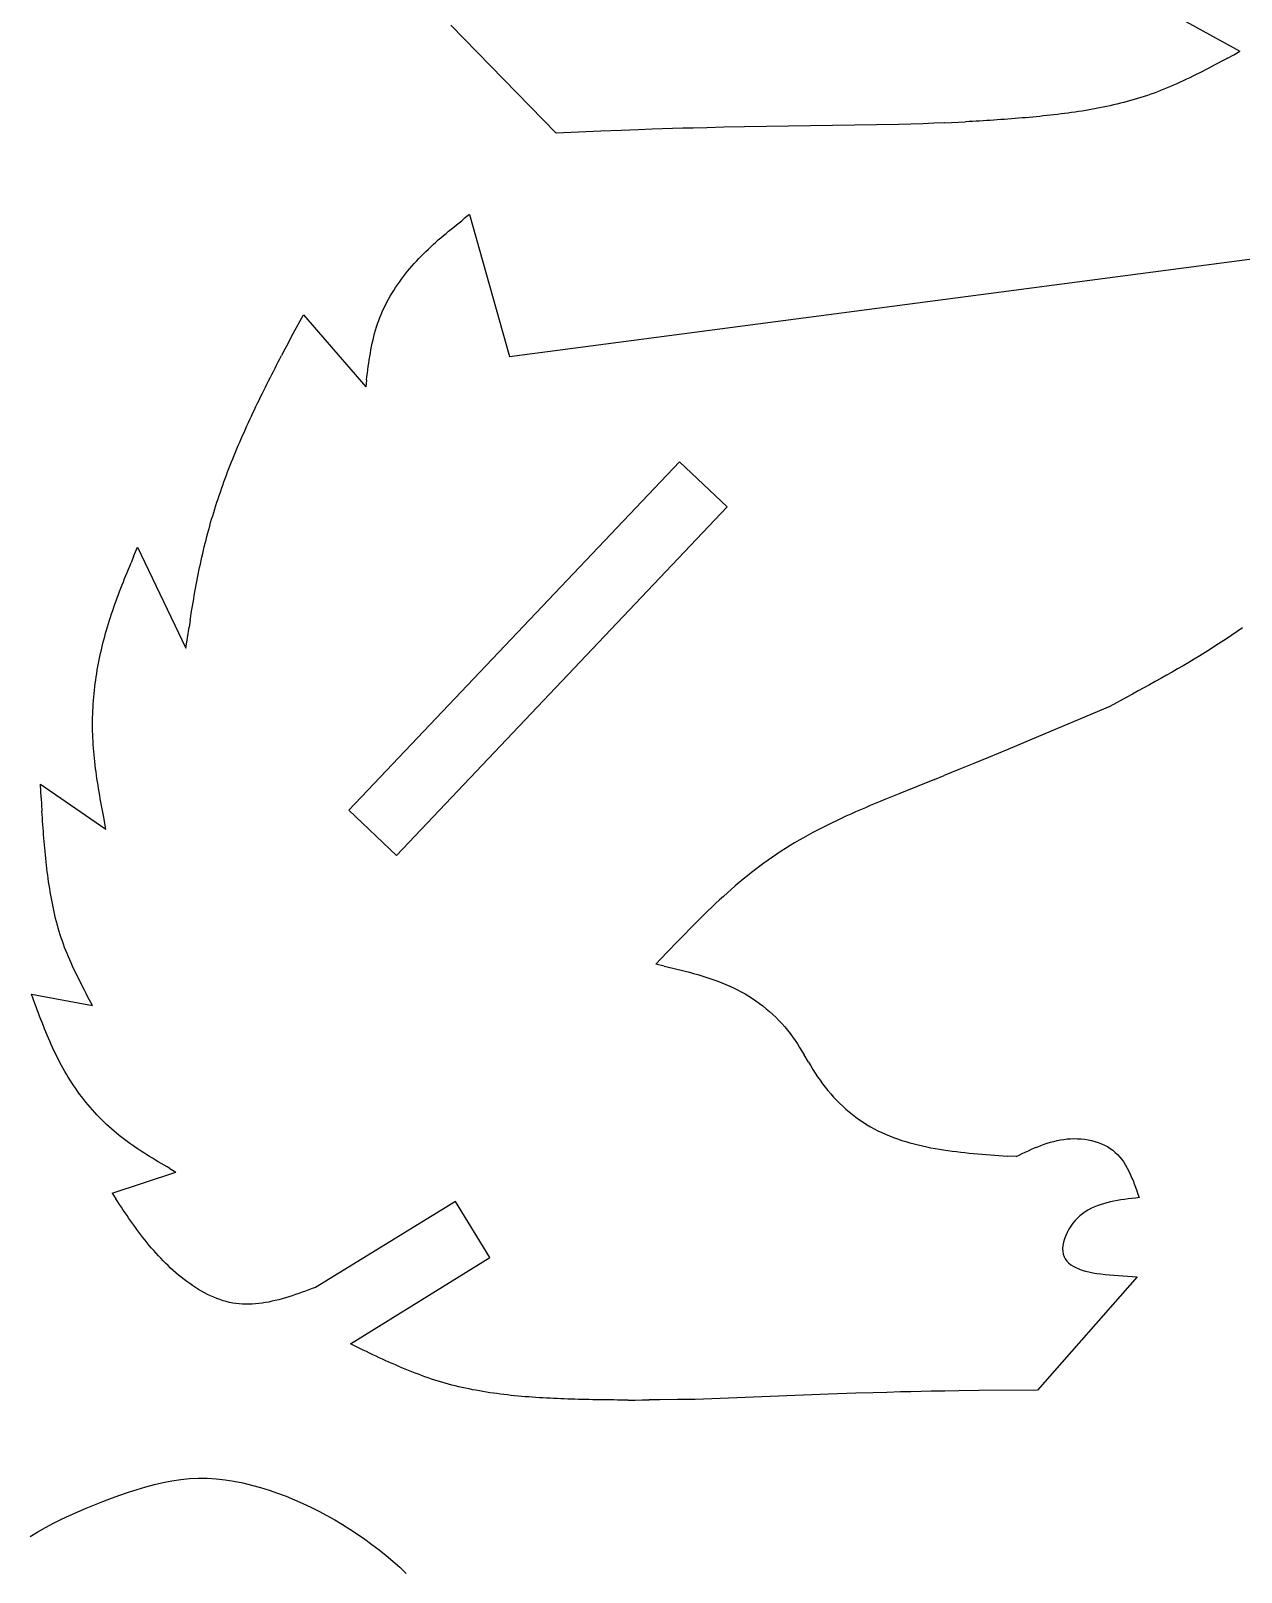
# Model space of a CAD drawing. Extents: x -3475 to 3475, y -2114 to 2114.
# Drawn here: x 2463 to 2996, y 474 to 1152 of the extents above; entities that cross this region are included whole.
import ezdxf

# ---------------------------------------------------------------- set-up
doc = ezdxf.new("R2010")
doc.units = 0
doc.header["$MEASUREMENT"] = 0
doc.layers.get('0').update_dxf_attribs({"linetype": 'CONTINUOUS'})

msp = doc.modelspace()

# ---------------------------------------------------------------- linework, layer by layer
for p, q in [((2932.53, 1178.3), (2995.84, 1143.48)), ((2694.63, 1107.38), (2648.19, 1154.9)), ((2990.34, 1140.47), (2988.96, 1139.72)), ((2990.34, 1140.47), (2993.09, 1141.97)), ((2993.09, 1141.97), (2995.84, 1143.48)), ((2977.88, 1133.88), (2976.48, 1133.18)), ((2979.27, 1134.59), (2977.88, 1133.88)), ((2980.66, 1135.31), (2979.27, 1134.59)), ((2982.05, 1136.03), (2980.66, 1135.31)), ((2983.43, 1136.76), (2982.05, 1136.03)), ((2984.82, 1137.49), (2983.43, 1136.76)), ((2986.2, 1138.23), (2984.82, 1137.49)), ((2987.58, 1138.97), (2986.2, 1138.23)), ((2988.96, 1139.72), (2987.58, 1138.97)), ((2962.33, 1126.75), (2960.89, 1126.18)), ((2963.76, 1127.34), (2962.33, 1126.75)), ((2965.19, 1127.94), (2963.76, 1127.34)), ((2966.62, 1128.56), (2965.19, 1127.94)), ((2968.04, 1129.18), (2966.62, 1128.56)), ((2969.46, 1129.82), (2968.04, 1129.18)), ((2970.87, 1130.47), (2969.46, 1129.82)), ((2972.28, 1131.14), (2970.87, 1130.47)), ((2973.68, 1131.81), (2972.28, 1131.14)), ((2975.09, 1132.49), (2973.68, 1131.81)), ((2976.48, 1133.18), (2975.09, 1132.49)), ((2941.64, 1120.19), (2940.12, 1119.83)), ((2943.15, 1120.56), (2941.64, 1120.19)), ((2944.66, 1120.94), (2943.15, 1120.56)), ((2946.16, 1121.34), (2944.66, 1120.94)), ((2947.66, 1121.75), (2946.16, 1121.34)), ((2949.15, 1122.18), (2947.66, 1121.75)), ((2950.64, 1122.62), (2949.15, 1122.18)), ((2952.12, 1123.08), (2950.64, 1122.62)), ((2953.59, 1123.56), (2952.12, 1123.08)), ((2955.06, 1124.05), (2953.59, 1123.56)), ((2956.53, 1124.56), (2955.06, 1124.05)), ((2957.99, 1125.08), (2956.53, 1124.56)), ((2959.44, 1125.62), (2957.99, 1125.08)), ((2960.89, 1126.18), (2959.44, 1125.62)), ((2887.38, 1113.15), (2885.83, 1113.05)), ((2888.94, 1113.25), (2887.38, 1113.15)), ((2890.5, 1113.36), (2888.94, 1113.25)), ((2892.05, 1113.47), (2890.5, 1113.36)), ((2893.61, 1113.59), (2892.05, 1113.47)), ((2895.17, 1113.71), (2893.61, 1113.59)), ((2896.73, 1113.83), (2895.17, 1113.71)), ((2898.29, 1113.96), (2896.73, 1113.83)), ((2899.84, 1114.09), (2898.29, 1113.96)), ((2901.4, 1114.22), (2899.84, 1114.09)), ((2902.96, 1114.36), (2901.4, 1114.22)), ((2904.52, 1114.51), (2902.96, 1114.36)), ((2906.08, 1114.66), (2904.52, 1114.51)), ((2907.64, 1114.81), (2906.08, 1114.66)), ((2909.2, 1114.97), (2907.64, 1114.81)), ((2910.76, 1115.13), (2909.2, 1114.97)), ((2912.32, 1115.3), (2910.76, 1115.13)), ((2913.88, 1115.48), (2912.32, 1115.3)), ((2915.44, 1115.66), (2913.88, 1115.48)), ((2917, 1115.85), (2915.44, 1115.66)), ((2918.56, 1116.05), (2917, 1115.85)), ((2920.11, 1116.26), (2918.56, 1116.05)), ((2921.67, 1116.47), (2920.11, 1116.26)), ((2923.22, 1116.7), (2921.67, 1116.47)), ((2924.77, 1116.93), (2923.22, 1116.7)), ((2926.32, 1117.17), (2924.77, 1116.93)), ((2927.86, 1117.42), (2926.32, 1117.17)), ((2929.4, 1117.68), (2927.86, 1117.42)), ((2930.95, 1117.96), (2929.4, 1117.68)), ((2932.48, 1118.24), (2930.95, 1117.96)), ((2934.02, 1118.53), (2932.48, 1118.24)), ((2935.55, 1118.84), (2934.02, 1118.53)), ((2937.08, 1119.16), (2935.55, 1118.84)), ((2938.6, 1119.49), (2937.08, 1119.16)), ((2940.12, 1119.83), (2938.6, 1119.49)), ((2714.22, 1108.24), (2694.63, 1107.38)), ((2723.26, 1108.61), (2714.22, 1108.24)), ((2730.8, 1108.91), (2723.26, 1108.61)), ((2736.83, 1109.13), (2730.8, 1108.91)), ((2741.35, 1109.28), (2736.83, 1109.13)), ((2745.87, 1109.43), (2741.35, 1109.28)), ((2750.4, 1109.56), (2745.87, 1109.43)), ((2754.92, 1109.68), (2750.4, 1109.56)), ((2760.95, 1109.83), (2754.92, 1109.68)), ((2768.49, 1109.99), (2760.95, 1109.83)), ((2777.54, 1110.17), (2768.49, 1109.99)), ((2845.42, 1111.17), (2777.54, 1110.17)), ((2856.29, 1111.59), (2845.42, 1111.17)), ((2860.95, 1111.78), (2856.29, 1111.59)), ((2865.61, 1111.98), (2860.95, 1111.78)), ((2865.61, 1111.98), (2868.72, 1112.12)), ((2868.72, 1112.12), (2871.83, 1112.27)), ((2871.83, 1112.27), (2874.94, 1112.42)), ((2876.49, 1112.5), (2874.94, 1112.42)), ((2878.05, 1112.59), (2876.49, 1112.5)), ((2879.6, 1112.67), (2878.05, 1112.59)), ((2881.16, 1112.76), (2879.6, 1112.67)), ((2882.71, 1112.86), (2881.16, 1112.76)), ((2884.27, 1112.95), (2882.71, 1112.86)), ((2885.83, 1113.05), (2884.27, 1112.95)), ((2648.35, 1065.15), (2649.5, 1066.08)), ((2649.5, 1066.08), (2650.66, 1067.02)), ((2650.66, 1067.02), (2651.82, 1067.94)), ((2651.82, 1067.94), (2652.98, 1068.87)), ((2652.98, 1068.87), (2654.14, 1069.79)), ((2656.47, 1071.63), (2654.14, 1069.79)), ((2656.47, 1071.63), (2674.09, 1009.01)), ((2674.09, 1009.01), (3110.46, 1066.46)), ((2640.47, 1058.4), (2641.57, 1059.39)), ((2641.57, 1059.39), (2642.68, 1060.37)), ((2642.68, 1060.37), (2643.8, 1061.34)), ((2643.8, 1061.34), (2644.93, 1062.31)), ((2644.93, 1062.31), (2646.07, 1063.26)), ((2646.07, 1063.26), (2647.21, 1064.21)), ((2647.21, 1064.21), (2648.35, 1065.15)), ((2633.07, 1051.12), (2634.09, 1052.2)), ((2634.09, 1052.2), (2635.12, 1053.27)), ((2635.12, 1053.27), (2636.17, 1054.32)), ((2636.17, 1054.32), (2637.23, 1055.36)), ((2637.23, 1055.36), (2638.3, 1056.39)), ((2638.3, 1056.39), (2639.38, 1057.4)), ((2639.38, 1057.4), (2640.47, 1058.4)), ((2627.29, 1044.26), (2628.21, 1045.45)), ((2628.21, 1045.45), (2629.15, 1046.61)), ((2629.15, 1046.61), (2630.1, 1047.77)), ((2630.1, 1047.77), (2631.08, 1048.9)), ((2631.08, 1048.9), (2632.07, 1050.02)), ((2632.07, 1050.02), (2633.07, 1051.12)), ((2623.01, 1038.13), (2623.82, 1039.38)), ((2623.82, 1039.38), (2624.66, 1040.63)), ((2624.66, 1040.63), (2625.51, 1041.85)), ((2625.51, 1041.85), (2626.39, 1043.07)), ((2626.39, 1043.07), (2627.29, 1044.26)), ((2618.7, 1030.31), (2619.35, 1031.64)), ((2619.35, 1031.64), (2620.03, 1032.96)), ((2620.03, 1032.96), (2620.74, 1034.27)), ((2620.74, 1034.27), (2621.47, 1035.57)), ((2621.47, 1035.57), (2622.23, 1036.85)), ((2622.23, 1036.85), (2623.01, 1038.13)), ((2578.78, 1019.15), (2583.22, 1027.45)), ((2583.22, 1027.45), (2610.74, 995.76)), ((2615.92, 1023.46), (2616.41, 1024.85)), ((2616.41, 1024.85), (2616.94, 1026.23)), ((2616.94, 1026.23), (2617.49, 1027.6)), ((2617.49, 1027.6), (2618.08, 1028.96)), ((2618.08, 1028.96), (2618.7, 1030.31)), ((2576.57, 1015), (2578.78, 1019.15)), ((2614.26, 1017.81), (2614.63, 1019.23)), ((2614.63, 1019.23), (2615.03, 1020.65)), ((2615.03, 1020.65), (2615.46, 1022.06)), ((2615.46, 1022.06), (2615.92, 1023.46)), ((2575.1, 1012.23), (2573.64, 1009.46)), ((2576.57, 1015), (2575.1, 1012.23)), ((2612.74, 1010.57), (2613, 1012.03)), ((2613, 1012.03), (2613.28, 1013.48)), ((2613.28, 1013.48), (2613.59, 1014.93)), ((2613.59, 1014.93), (2613.91, 1016.37)), ((2613.91, 1016.37), (2614.26, 1017.81)), ((2570.74, 1003.9), (2571.46, 1005.29)), ((2571.46, 1005.29), (2572.19, 1006.68)), ((2572.19, 1006.68), (2572.91, 1008.07)), ((2572.91, 1008.07), (2573.64, 1009.46)), ((2611.63, 1003.2), (2611.83, 1004.68)), ((2611.83, 1004.68), (2612.04, 1006.16)), ((2612.04, 1006.16), (2612.26, 1007.63)), ((2612.26, 1007.63), (2612.49, 1009.1)), ((2612.49, 1009.1), (2612.74, 1010.57)), ((2567.18, 996.91), (2567.89, 998.31)), ((2567.89, 998.31), (2568.6, 999.71)), ((2568.6, 999.71), (2569.31, 1001.11)), ((2569.31, 1001.11), (2570.02, 1002.5)), ((2570.02, 1002.5), (2570.74, 1003.9)), ((2611.09, 998.74), (2610.74, 995.76)), ((2611.09, 998.74), (2611.26, 1000.23)), ((2611.26, 1000.23), (2611.44, 1001.71)), ((2611.44, 1001.71), (2611.63, 1003.2)), ((2563.7, 989.88), (2564.39, 991.29)), ((2564.39, 991.29), (2565.08, 992.7)), ((2565.08, 992.7), (2565.78, 994.11)), ((2565.78, 994.11), (2566.48, 995.51)), ((2566.48, 995.51), (2567.18, 996.91)), ((2560.33, 982.8), (2561, 984.22)), ((2561, 984.22), (2561.67, 985.64)), ((2561.67, 985.64), (2562.34, 987.06)), ((2562.34, 987.06), (2563.02, 988.47)), ((2563.02, 988.47), (2563.7, 989.88)), ((2557.72, 977.09), (2558.36, 978.52)), ((2558.36, 978.52), (2559.01, 979.95)), ((2559.01, 979.95), (2559.67, 981.38)), ((2559.67, 981.38), (2560.33, 982.8)), ((2554.58, 969.89), (2555.19, 971.33)), ((2555.19, 971.33), (2555.82, 972.78)), ((2555.82, 972.78), (2556.44, 974.22)), ((2556.44, 974.22), (2557.08, 975.66)), ((2557.08, 975.66), (2557.72, 977.09)), ((2551.59, 962.62), (2552.18, 964.08)), ((2552.18, 964.08), (2552.77, 965.54)), ((2552.77, 965.54), (2553.36, 966.99)), ((2553.36, 966.99), (2553.97, 968.44)), ((2553.97, 968.44), (2554.58, 969.89)), ((2549.33, 956.76), (2549.88, 958.23)), ((2549.88, 958.23), (2550.44, 959.7)), ((2550.44, 959.7), (2551.01, 961.16)), ((2551.01, 961.16), (2551.59, 962.62)), ((2603.33, 809.26), (2748.95, 962.72)), ((2748.95, 962.72), (2769.88, 942.86)), ((2546.66, 949.37), (2547.18, 950.86)), ((2547.18, 950.86), (2547.7, 952.34)), ((2547.7, 952.34), (2548.24, 953.81)), ((2548.24, 953.81), (2548.78, 955.29)), ((2548.78, 955.29), (2549.33, 956.76)), ((2544.2, 941.93), (2544.68, 943.42)), ((2544.68, 943.42), (2545.16, 944.91)), ((2545.16, 944.91), (2545.65, 946.4)), ((2545.65, 946.4), (2546.15, 947.89)), ((2546.15, 947.89), (2546.66, 949.37)), ((2542.39, 935.92), (2542.83, 937.43)), ((2542.83, 937.43), (2543.28, 938.93)), ((2543.28, 938.93), (2543.74, 940.43)), ((2543.74, 940.43), (2544.2, 941.93)), ((2769.88, 942.86), (2624.26, 789.41)), ((2540.34, 928.36), (2540.73, 929.88)), ((2540.73, 929.88), (2541.13, 931.39)), ((2541.13, 931.39), (2541.54, 932.91)), ((2541.54, 932.91), (2541.96, 934.42)), ((2541.96, 934.42), (2542.39, 935.92)), ((2508.46, 920.97), (2510.2, 925.12)), ((2510.2, 925.12), (2531.42, 880.58)), ((2538.88, 922.27), (2539.23, 923.8)), ((2539.23, 923.8), (2539.59, 925.32)), ((2539.59, 925.32), (2539.96, 926.84)), ((2539.96, 926.84), (2540.34, 928.36)), ((2506.17, 915.42), (2506.74, 916.81)), ((2506.74, 916.81), (2507.31, 918.2)), ((2508.46, 920.97), (2507.31, 918.2)), ((2537.54, 916.15), (2537.86, 917.69)), ((2537.86, 917.69), (2538.19, 919.22)), ((2538.19, 919.22), (2538.53, 920.75)), ((2538.53, 920.75), (2538.88, 922.27)), ((2503.38, 908.46), (2503.93, 909.85)), ((2503.93, 909.85), (2504.48, 911.25)), ((2504.48, 911.25), (2505.04, 912.64)), ((2505.04, 912.64), (2505.6, 914.03)), ((2505.6, 914.03), (2506.17, 915.42)), ((2536.02, 908.47), (2536.31, 910.01)), ((2536.31, 910.01), (2536.61, 911.55)), ((2536.61, 911.55), (2536.91, 913.08)), ((2536.91, 913.08), (2537.22, 914.62)), ((2537.22, 914.62), (2537.54, 916.15)), ((2500.73, 901.44), (2501.25, 902.85)), ((2501.25, 902.85), (2501.77, 904.26)), ((2501.77, 904.26), (2502.3, 905.66)), ((2502.3, 905.66), (2502.84, 907.06)), ((2502.84, 907.06), (2503.38, 908.46)), ((2534.91, 902.29), (2535.18, 903.84)), ((2535.18, 903.84), (2535.45, 905.38)), ((2535.45, 905.38), (2535.73, 906.92)), ((2535.73, 906.92), (2536.02, 908.47)), ((2498.76, 895.78), (2499.24, 897.2)), ((2499.24, 897.2), (2499.73, 898.62)), ((2499.73, 898.62), (2500.22, 900.03)), ((2500.22, 900.03), (2500.73, 901.44)), ((2533.61, 894.55), (2533.86, 896.1)), ((2533.86, 896.1), (2534.12, 897.65)), ((2534.12, 897.65), (2534.38, 899.2)), ((2534.38, 899.2), (2534.64, 900.74)), ((2534.64, 900.74), (2534.91, 902.29)), ((2496.51, 888.62), (2496.94, 890.06)), ((2496.94, 890.06), (2497.38, 891.5)), ((2497.38, 891.5), (2497.82, 892.93)), ((2497.82, 892.93), (2498.28, 894.36)), ((2498.28, 894.36), (2498.76, 895.78)), ((2532.14, 885.24), (2532.87, 889.89)), ((2533.36, 893), (2532.87, 889.89)), ((2533.36, 893), (2533.61, 894.55)), ((2996.9, 889.55), (2994.61, 887.95)), ((2494.57, 881.36), (2494.93, 882.82)), ((2494.93, 882.82), (2495.31, 884.28)), ((2495.31, 884.28), (2495.7, 885.73)), ((2495.7, 885.73), (2496.1, 887.18)), ((2496.1, 887.18), (2496.51, 888.62)), ((2531.42, 880.58), (2532.14, 885.24)), ((2987.62, 883.26), (2985.26, 881.74)), ((2989.97, 884.8), (2987.62, 883.26)), ((2992.3, 886.37), (2989.97, 884.8)), ((2994.61, 887.95), (2992.3, 886.37)), ((2493.27, 875.48), (2493.57, 876.96)), ((2493.57, 876.96), (2493.89, 878.43)), ((2493.89, 878.43), (2494.23, 879.9)), ((2494.23, 879.9), (2494.57, 881.36)), ((2975.68, 875.8), (2973.25, 874.35)), ((2978.1, 877.26), (2975.68, 875.8)), ((2980.5, 878.74), (2978.1, 877.26)), ((2982.89, 880.23), (2980.5, 878.74)), ((2985.26, 881.74), (2982.89, 880.23)), ((2491.95, 868.06), (2492.19, 869.55)), ((2492.19, 869.55), (2492.44, 871.04)), ((2492.44, 871.04), (2492.7, 872.52)), ((2492.7, 872.52), (2492.97, 874)), ((2492.97, 874), (2493.27, 875.48)), ((2965.91, 870.08), (2963.44, 868.68)), ((2968.37, 871.49), (2965.91, 870.08)), ((2970.82, 872.92), (2968.37, 871.49)), ((2973.25, 874.35), (2970.82, 872.92)), ((2491.02, 860.59), (2491.18, 862.09)), ((2491.18, 862.09), (2491.35, 863.58)), ((2491.35, 863.58), (2491.53, 865.08)), ((2491.53, 865.08), (2491.74, 866.57)), ((2491.74, 866.57), (2491.95, 868.06)), ((2953.51, 863.15), (2951.01, 861.78)), ((2956, 864.52), (2953.51, 863.15)), ((2958.49, 865.9), (2956, 864.52)), ((2960.97, 867.28), (2958.49, 865.9)), ((2963.44, 868.68), (2960.97, 867.28)), ((2490.56, 854.59), (2490.65, 856.09)), ((2490.65, 856.09), (2490.76, 857.59)), ((2490.76, 857.59), (2490.88, 859.09)), ((2490.88, 859.09), (2491.02, 860.59)), ((2946, 859.06), (2938.47, 855)), ((2948.51, 860.42), (2946, 859.06)), ((2951.01, 861.78), (2948.51, 860.42)), ((2490.35, 847.1), (2490.36, 848.59)), ((2490.36, 848.59), (2490.38, 850.09)), ((2490.38, 850.09), (2490.42, 851.59)), ((2490.42, 851.59), (2490.48, 853.09)), ((2490.48, 853.09), (2490.56, 854.59)), ((2938.47, 855), (2904.31, 840.56)), ((2490.36, 845.6), (2490.35, 847.1)), ((2490.39, 844.1), (2490.36, 845.6)), ((2490.44, 842.61), (2490.39, 844.1)), ((2490.5, 841.11), (2490.44, 842.61)), ((2490.58, 839.62), (2490.5, 841.11)), ((2490.67, 838.12), (2490.58, 839.62)), ((2490.78, 836.63), (2490.67, 838.12)), ((2490.9, 835.14), (2490.78, 836.63)), ((2491.03, 833.65), (2490.9, 835.14)), ((2893.59, 836.07), (2884.99, 832.5)), ((2904.31, 840.56), (2893.59, 836.07)), ((2491.18, 832.16), (2491.03, 833.65)), ((2491.34, 830.67), (2491.18, 832.16)), ((2491.52, 829.19), (2491.34, 830.67)), ((2491.7, 827.7), (2491.52, 829.19)), ((2878.53, 829.84), (2872.05, 827.18)), ((2884.99, 832.5), (2878.53, 829.84)), ((2491.89, 826.21), (2491.7, 827.7)), ((2492.1, 824.73), (2491.89, 826.21)), ((2492.31, 823.24), (2492.1, 824.73)), ((2492.54, 821.76), (2492.31, 823.24)), ((2492.77, 820.27), (2492.54, 821.76)), ((2861.22, 822.79), (2845.98, 816.67)), ((2861.22, 822.79), (2865.56, 824.54)), ((2872.05, 827.18), (2865.56, 824.54)), ((2467.37, 820.71), (2496.26, 801.01)), ((2467.71, 814.78), (2467.37, 820.71)), ((2467.71, 814.78), (2467.88, 811.82)), ((2493.01, 818.79), (2492.77, 820.27)), ((2493.25, 817.31), (2493.01, 818.79)), ((2493.51, 815.83), (2493.25, 817.31)), ((2493.77, 814.34), (2493.51, 815.83)), ((2841.63, 814.91), (2839.45, 814.02)), ((2843.8, 815.79), (2841.63, 814.91)), ((2845.98, 816.67), (2843.8, 815.79)), ((2467.88, 811.82), (2468.07, 808.85)), ((2468.16, 807.37), (2468.07, 808.85)), ((2494.03, 812.86), (2493.77, 814.34)), ((2494.3, 811.38), (2494.03, 812.86)), ((2494.57, 809.9), (2494.3, 811.38)), ((2494.85, 808.42), (2494.57, 809.9)), ((2495.13, 806.94), (2494.85, 808.42)), ((2624.26, 789.41), (2603.33, 809.26)), ((2826.52, 808.51), (2824.39, 807.56)), ((2828.66, 809.46), (2826.52, 808.51)), ((2830.81, 810.39), (2828.66, 809.46)), ((2832.96, 811.31), (2830.81, 810.39)), ((2835.12, 812.22), (2832.96, 811.31)), ((2837.29, 813.12), (2835.12, 812.22)), ((2839.45, 814.02), (2837.29, 813.12)), ((2468.26, 805.89), (2468.16, 807.37)), ((2468.36, 804.4), (2468.26, 805.89)), ((2468.46, 802.92), (2468.36, 804.4)), ((2468.57, 801.44), (2468.46, 802.92)), ((2468.68, 799.96), (2468.57, 801.44)), ((2496.26, 801.01), (2495.13, 806.94)), ((2811.78, 801.54), (2809.72, 800.48)), ((2813.86, 802.59), (2811.78, 801.54)), ((2815.94, 803.61), (2813.86, 802.59)), ((2818.04, 804.62), (2815.94, 803.61)), ((2820.15, 805.62), (2818.04, 804.62)), ((2822.26, 806.6), (2820.15, 805.62)), ((2824.39, 807.56), (2822.26, 806.6)), ((2468.8, 798.47), (2468.68, 799.96)), ((2468.92, 796.99), (2468.8, 798.47)), ((2469.04, 795.51), (2468.92, 796.99)), ((2469.17, 794.03), (2469.04, 795.51)), ((2799.61, 794.88), (2797.63, 793.69)), ((2801.6, 796.04), (2799.61, 794.88)), ((2803.61, 797.18), (2801.6, 796.04)), ((2805.63, 798.3), (2803.61, 797.18)), ((2807.67, 799.4), (2805.63, 798.3)), ((2809.72, 800.48), (2807.67, 799.4)), ((2469.31, 792.54), (2469.17, 794.03)), ((2469.45, 791.06), (2469.31, 792.54)), ((2469.6, 789.58), (2469.45, 791.06)), ((2469.75, 788.09), (2469.6, 789.58)), ((2469.91, 786.61), (2469.75, 788.09)), ((2788.01, 787.36), (2786.14, 786.01)), ((2789.9, 788.68), (2788.01, 787.36)), ((2791.8, 789.97), (2789.9, 788.68)), ((2793.73, 791.24), (2791.8, 789.97)), ((2795.67, 792.47), (2793.73, 791.24)), ((2797.63, 793.69), (2795.67, 792.47)), ((2470.07, 785.13), (2469.91, 786.61)), ((2470.25, 783.64), (2470.07, 785.13)), ((2470.43, 782.16), (2470.25, 783.64)), ((2470.62, 780.68), (2470.43, 782.16)), ((2470.82, 779.2), (2470.62, 780.68)), ((2780.63, 781.83), (2778.82, 780.39)), ((2782.45, 783.25), (2780.63, 781.83)), ((2784.29, 784.64), (2782.45, 783.25)), ((2786.14, 786.01), (2784.29, 784.64)), ((2471.02, 777.72), (2470.82, 779.2)), ((2471.24, 776.24), (2471.02, 777.72)), ((2471.47, 774.76), (2471.24, 776.24)), ((2471.71, 773.29), (2471.47, 774.76)), ((2771.75, 774.42), (2770.01, 772.89)), ((2773.49, 775.94), (2771.75, 774.42)), ((2775.26, 777.45), (2773.49, 775.94)), ((2777.03, 778.93), (2775.26, 777.45)), ((2778.82, 780.39), (2777.03, 778.93)), ((2471.96, 771.81), (2471.71, 773.29)), ((2472.23, 770.34), (2471.96, 771.81)), ((2472.5, 768.88), (2472.23, 770.34)), ((2472.79, 767.41), (2472.5, 768.88)), ((2473.1, 765.96), (2472.79, 767.41)), ((2764.86, 768.17), (2763.17, 766.57)), ((2766.57, 769.76), (2764.86, 768.17)), ((2768.28, 771.33), (2766.57, 769.76)), ((2770.01, 772.89), (2768.28, 771.33)), ((2473.42, 764.5), (2473.1, 765.96)), ((2473.75, 763.05), (2473.42, 764.5)), ((2474.1, 761.61), (2473.75, 763.05)), ((2474.47, 760.17), (2474.1, 761.61)), ((2474.86, 758.73), (2474.47, 760.17)), ((2758.14, 761.69), (2756.47, 760.04)), ((2759.8, 763.33), (2758.14, 761.69)), ((2761.48, 764.95), (2759.8, 763.33)), ((2763.17, 766.57), (2761.48, 764.95)), ((2475.26, 757.3), (2474.86, 758.73)), ((2475.68, 755.88), (2475.26, 757.3)), ((2476.12, 754.46), (2475.68, 755.88)), ((2476.58, 753.06), (2476.12, 754.46)), ((2751.53, 755.03), (2749.89, 753.35)), ((2753.17, 756.71), (2751.53, 755.03)), ((2754.82, 758.38), (2753.17, 756.71)), ((2756.47, 760.04), (2754.82, 758.38)), ((2477.06, 751.65), (2476.58, 753.06)), ((2477.55, 750.26), (2477.06, 751.65)), ((2478.07, 748.87), (2477.55, 750.26)), ((2478.61, 747.49), (2478.07, 748.87)), ((2479.16, 746.12), (2478.61, 747.49)), ((2745, 748.26), (2743.37, 746.56)), ((2746.62, 749.96), (2745, 748.26)), ((2748.25, 751.66), (2746.62, 749.96)), ((2749.89, 753.35), (2748.25, 751.66)), ((2479.73, 744.75), (2479.16, 746.12)), ((2480.32, 743.38), (2479.73, 744.75)), ((2480.92, 742.03), (2480.32, 743.38)), ((2481.53, 740.67), (2480.92, 742.03)), ((2482.15, 739.32), (2481.53, 740.67)), ((2743.37, 746.56), (2738.51, 741.44)), ((2742.22, 740.6), (2738.51, 741.44)), ((2742.22, 740.6), (2744.08, 740.18)), ((2744.08, 740.18), (2745.93, 739.75)), ((2482.79, 737.98), (2482.15, 739.32)), ((2483.44, 736.64), (2482.79, 737.98)), ((2484.1, 735.3), (2483.44, 736.64)), ((2484.76, 733.97), (2484.1, 735.3)), ((2485.44, 732.64), (2484.76, 733.97)), ((2745.93, 739.75), (2747.78, 739.31)), ((2747.78, 739.31), (2749.63, 738.86)), ((2749.63, 738.86), (2751.47, 738.4)), ((2751.47, 738.4), (2753.3, 737.93)), ((2753.3, 737.93), (2755.13, 737.43)), ((2755.13, 737.43), (2756.94, 736.91)), ((2756.94, 736.91), (2758.75, 736.38)), ((2758.75, 736.38), (2760.55, 735.82)), ((2760.55, 735.82), (2762.34, 735.23)), ((2762.34, 735.23), (2764.11, 734.61)), ((2764.11, 734.61), (2765.88, 733.96)), ((2765.88, 733.96), (2767.63, 733.28)), ((2767.63, 733.28), (2769.36, 732.56)), ((2463.43, 728.3), (2490.28, 723.36)), ((2464.97, 724.11), (2463.43, 728.3)), ((2486.12, 731.31), (2485.44, 732.64)), ((2486.8, 729.98), (2486.12, 731.31)), ((2487.49, 728.65), (2486.8, 729.98)), ((2488.19, 727.33), (2487.49, 728.65)), ((2490.28, 723.36), (2488.19, 727.33)), ((2769.36, 732.56), (2771.08, 731.81)), ((2771.08, 731.81), (2772.79, 731.02)), ((2772.79, 731.02), (2774.47, 730.18)), ((2774.47, 730.18), (2776.14, 729.3)), ((2776.14, 729.3), (2777.79, 728.37)), ((2777.79, 728.37), (2779.42, 727.4)), ((2779.42, 727.4), (2781.02, 726.39)), ((2781.02, 726.39), (2782.6, 725.33)), ((2465.49, 722.71), (2464.97, 724.11)), ((2466.01, 721.32), (2465.49, 722.71)), ((2466.53, 719.93), (2466.01, 721.32)), ((2467.06, 718.54), (2466.53, 719.93)), ((2782.6, 725.33), (2784.15, 724.22)), ((2784.15, 724.22), (2785.67, 723.08)), ((2785.67, 723.08), (2787.16, 721.89)), ((2787.16, 721.89), (2788.61, 720.66)), ((2788.61, 720.66), (2790.03, 719.4)), ((2467.59, 717.15), (2467.06, 718.54)), ((2468.13, 715.76), (2467.59, 717.15)), ((2468.68, 714.38), (2468.13, 715.76)), ((2469.23, 713), (2468.68, 714.38)), ((2469.79, 711.63), (2469.23, 713)), ((2790.03, 719.4), (2791.41, 718.09)), ((2791.41, 718.09), (2792.74, 716.75)), ((2792.74, 716.75), (2794.04, 715.37)), ((2794.04, 715.37), (2795.29, 713.95)), ((2795.29, 713.95), (2796.49, 712.5)), ((2470.36, 710.26), (2469.79, 711.63)), ((2470.94, 708.89), (2470.36, 710.26)), ((2471.53, 707.53), (2470.94, 708.89)), ((2472.13, 706.18), (2471.53, 707.53)), ((2472.74, 704.83), (2472.13, 706.18)), ((2796.49, 712.5), (2797.65, 711.02)), ((2797.65, 711.02), (2798.76, 709.5)), ((2798.76, 709.5), (2799.82, 707.95)), ((2799.82, 707.95), (2800.85, 706.39)), ((2800.85, 706.39), (2801.86, 704.8)), ((2473.37, 703.48), (2472.74, 704.83)), ((2474.01, 702.15), (2473.37, 703.48)), ((2474.66, 700.82), (2474.01, 702.15)), ((2475.33, 699.49), (2474.66, 700.82)), ((2476.01, 698.18), (2475.33, 699.49)), ((2801.86, 704.8), (2802.85, 703.2)), ((2802.85, 703.2), (2803.82, 701.58)), ((2805.75, 698.35), (2803.82, 701.58)), ((2476.71, 696.87), (2476.01, 698.18)), ((2477.42, 695.57), (2476.71, 696.87)), ((2478.15, 694.28), (2477.42, 695.57)), ((2478.9, 693), (2478.15, 694.28)), ((2479.67, 691.72), (2478.9, 693)), ((2805.75, 698.35), (2806.73, 696.73)), ((2806.73, 696.73), (2807.71, 695.12)), ((2807.71, 695.12), (2808.73, 693.53)), ((2808.73, 693.53), (2809.76, 691.95)), ((2480.46, 690.46), (2479.67, 691.72)), ((2481.27, 689.21), (2480.46, 690.46)), ((2482.09, 687.97), (2481.27, 689.21)), ((2482.94, 686.73), (2482.09, 687.97)), ((2483.8, 685.52), (2482.94, 686.73)), ((2484.67, 684.31), (2483.8, 685.52)), ((2809.76, 691.95), (2810.84, 690.39)), ((2810.84, 690.39), (2811.95, 688.86)), ((2811.95, 688.86), (2813.11, 687.35)), ((2813.11, 687.35), (2814.3, 685.87)), ((2814.3, 685.87), (2815.53, 684.42)), ((2485.57, 683.11), (2484.67, 684.31)), ((2486.48, 681.93), (2485.57, 683.11)), ((2487.41, 680.76), (2486.48, 681.93)), ((2488.36, 679.61), (2487.41, 680.76)), ((2489.32, 678.47), (2488.36, 679.61)), ((2815.53, 684.42), (2816.81, 683)), ((2816.81, 683), (2818.11, 681.62)), ((2818.11, 681.62), (2819.46, 680.27)), ((2819.46, 680.27), (2820.83, 678.95)), ((2820.83, 678.95), (2822.25, 677.68)), ((2490.3, 677.34), (2489.32, 678.47)), ((2491.3, 676.23), (2490.3, 677.34)), ((2492.31, 675.14), (2491.3, 676.23)), ((2493.34, 674.06), (2492.31, 675.14)), ((2494.38, 673), (2493.34, 674.06)), ((2495.44, 671.96), (2494.38, 673)), ((2496.52, 670.93), (2495.44, 671.96)), ((2822.25, 677.68), (2823.69, 676.44)), ((2823.69, 676.44), (2825.17, 675.25)), ((2825.17, 675.25), (2826.68, 674.09)), ((2826.68, 674.09), (2828.21, 672.99)), ((2828.21, 672.99), (2829.78, 671.92)), ((2829.78, 671.92), (2831.38, 670.91)), ((2497.61, 669.92), (2496.52, 670.93)), ((2498.71, 668.93), (2497.61, 669.92)), ((2499.83, 667.96), (2498.71, 668.93)), ((2500.97, 667.01), (2499.83, 667.96)), ((2502.12, 666.08), (2500.97, 667.01)), ((2503.28, 665.16), (2502.12, 666.08)), ((2504.46, 664.26), (2503.28, 665.16)), ((2831.38, 670.91), (2833, 669.94)), ((2833, 669.94), (2834.65, 669.02)), ((2834.65, 669.02), (2836.32, 668.16)), ((2836.32, 668.16), (2838.02, 667.34)), ((2838.02, 667.34), (2839.74, 666.57)), ((2839.74, 666.57), (2841.48, 665.85)), ((2841.48, 665.85), (2843.23, 665.16)), ((2843.23, 665.16), (2845.01, 664.52)), ((2505.64, 663.38), (2504.46, 664.26)), ((2506.84, 662.51), (2505.64, 663.38)), ((2508.05, 661.66), (2506.84, 662.51)), ((2509.27, 660.82), (2508.05, 661.66)), ((2510.5, 659.99), (2509.27, 660.82)), ((2511.74, 659.18), (2510.5, 659.99)), ((2512.99, 658.37), (2511.74, 659.18)), ((2514.24, 657.58), (2512.99, 658.37)), ((2845.01, 664.52), (2846.8, 663.92)), ((2846.8, 663.92), (2848.61, 663.36)), ((2848.61, 663.36), (2850.43, 662.84)), ((2850.43, 662.84), (2852.26, 662.35)), ((2852.26, 662.35), (2854.11, 661.89)), ((2854.11, 661.89), (2855.96, 661.46)), ((2855.96, 661.46), (2857.82, 661.06)), ((2857.82, 661.06), (2859.68, 660.69)), ((2859.68, 660.69), (2861.55, 660.35)), ((2861.55, 660.35), (2863.42, 660.02)), ((2863.42, 660.02), (2865.3, 659.73)), ((2865.3, 659.73), (2867.17, 659.45)), ((2867.17, 659.45), (2869.05, 659.19)), ((2869.05, 659.19), (2870.92, 658.95)), ((2870.92, 658.95), (2872.8, 658.72)), ((2872.8, 658.72), (2874.67, 658.51)), ((2874.67, 658.51), (2876.55, 658.32)), ((2899.89, 658.09), (2901.25, 658.73)), ((2901.25, 658.73), (2902.62, 659.36)), ((2902.62, 659.36), (2903.99, 659.97)), ((2903.99, 659.97), (2905.36, 660.57)), ((2905.36, 660.57), (2906.74, 661.13)), ((2906.74, 661.13), (2908.13, 661.68)), ((2908.13, 661.68), (2909.53, 662.19)), ((2909.53, 662.19), (2910.94, 662.66)), ((2910.94, 662.66), (2912.37, 663.09)), ((2912.37, 663.09), (2913.8, 663.48)), ((2913.8, 663.48), (2915.25, 663.82)), ((2915.25, 663.82), (2916.71, 664.11)), ((2916.71, 664.11), (2918.19, 664.35)), ((2918.19, 664.35), (2919.69, 664.52)), ((2919.69, 664.52), (2921.21, 664.63)), ((2921.21, 664.63), (2922.74, 664.67)), ((2922.74, 664.67), (2924.28, 664.64)), ((2924.28, 664.64), (2925.83, 664.54)), ((2925.83, 664.54), (2927.37, 664.38)), ((2927.37, 664.38), (2928.9, 664.14)), ((2928.9, 664.14), (2930.41, 663.83)), ((2930.41, 663.83), (2931.9, 663.44)), ((2931.9, 663.44), (2933.35, 662.99)), ((2933.35, 662.99), (2934.76, 662.45)), ((2934.76, 662.45), (2936.12, 661.84)), ((2936.12, 661.84), (2937.42, 661.16)), ((2937.42, 661.16), (2938.66, 660.39)), ((2938.66, 660.39), (2939.83, 659.55)), ((2939.83, 659.55), (2940.92, 658.63)), ((2940.92, 658.63), (2941.94, 657.63)), ((2515.5, 656.79), (2514.24, 657.58)), ((2516.77, 656.01), (2515.5, 656.79)), ((2518.04, 655.24), (2516.77, 656.01)), ((2519.32, 654.48), (2518.04, 655.24)), ((2520.6, 653.72), (2519.32, 654.48)), ((2521.88, 652.96), (2520.6, 653.72)), ((2523.17, 652.21), (2521.88, 652.96)), ((2524.46, 651.46), (2523.17, 652.21)), ((2876.55, 658.32), (2878.42, 658.14)), ((2878.42, 658.14), (2880.3, 657.97)), ((2880.3, 657.97), (2882.17, 657.81)), ((2882.17, 657.81), (2884.05, 657.66)), ((2884.05, 657.66), (2885.92, 657.52)), ((2885.92, 657.52), (2887.8, 657.38)), ((2887.8, 657.38), (2889.67, 657.26)), ((2889.67, 657.26), (2891.55, 657.13)), ((2891.55, 657.13), (2893.42, 657.01)), ((2897.17, 656.78), (2893.42, 657.01)), ((2897.17, 656.78), (2898.53, 657.44)), ((2898.53, 657.44), (2899.89, 658.09)), ((2941.94, 657.63), (2942.89, 656.57)), ((2942.89, 656.57), (2943.79, 655.44)), ((2943.79, 655.44), (2944.62, 654.25)), ((2944.62, 654.25), (2945.41, 653.01)), ((2945.41, 653.01), (2946.14, 651.72)), ((2946.14, 651.72), (2946.83, 650.39)), ((2499.01, 640.6), (2527.04, 649.97)), ((2524.46, 651.46), (2527.04, 649.97)), ((2946.83, 650.39), (2947.49, 649.02)), ((2947.49, 649.02), (2948.11, 647.61)), ((2948.11, 647.61), (2948.71, 646.17)), ((2948.71, 646.17), (2949.28, 644.71)), ((2499.01, 640.6), (2500.63, 638.13)), ((2501.45, 636.89), (2500.63, 638.13)), ((2946.57, 638.12), (2944.98, 637.9)), ((2948.18, 638.33), (2946.57, 638.12)), ((2949.8, 638.53), (2948.18, 638.33)), ((2949.28, 644.71), (2949.83, 643.23)), ((2951.41, 638.72), (2949.8, 638.53)), ((2949.83, 643.23), (2950.36, 641.73)), ((2950.36, 641.73), (2950.89, 640.23)), ((2950.89, 640.23), (2951.41, 638.72)), ((2502.26, 635.66), (2501.45, 636.89)), ((2503.08, 634.43), (2502.26, 635.66)), ((2503.9, 633.2), (2503.08, 634.43)), ((2504.73, 631.98), (2503.9, 633.2)), ((2505.56, 630.76), (2504.73, 631.98)), ((2650.24, 636.94), (2588.59, 599.17)), ((2665.31, 612.35), (2650.24, 636.94)), ((2926.44, 631.63), (2925.29, 630.72)), ((2927.63, 632.46), (2926.44, 631.63)), ((2928.88, 633.21), (2927.63, 632.46)), ((2930.18, 633.89), (2928.88, 633.21)), ((2931.51, 634.51), (2930.18, 633.89)), ((2932.89, 635.07), (2931.51, 634.51)), ((2934.31, 635.57), (2932.89, 635.07)), ((2935.75, 636.02), (2934.31, 635.57)), ((2937.23, 636.43), (2935.75, 636.02)), ((2938.74, 636.79), (2937.23, 636.43)), ((2940.27, 637.11), (2938.74, 636.79)), ((2941.82, 637.4), (2940.27, 637.11)), ((2943.39, 637.66), (2941.82, 637.4)), ((2944.98, 637.9), (2943.39, 637.66)), ((2506.4, 629.54), (2505.56, 630.76)), ((2507.25, 628.32), (2506.4, 629.54)), ((2508.11, 627.11), (2507.25, 628.32)), ((2508.97, 625.91), (2508.11, 627.11)), ((2509.85, 624.71), (2508.97, 625.91)), ((2510.74, 623.52), (2509.85, 624.71)), ((2920.45, 624.83), (2919.7, 623.41)), ((2921.28, 626.19), (2920.45, 624.83)), ((2922.19, 627.46), (2921.28, 626.19)), ((2923.16, 628.64), (2922.19, 627.46)), ((2924.2, 629.72), (2923.16, 628.64)), ((2925.29, 630.72), (2924.2, 629.72)), ((2511.63, 622.33), (2510.74, 623.52)), ((2512.54, 621.15), (2511.63, 622.33)), ((2513.47, 619.98), (2512.54, 621.15)), ((2514.41, 618.81), (2513.47, 619.98)), ((2515.36, 617.65), (2514.41, 618.81)), ((2516.33, 616.51), (2515.36, 617.65)), ((2918.11, 619.02), (2917.83, 617.6)), ((2918.52, 620.48), (2918.11, 619.02)), ((2919.05, 621.95), (2918.52, 620.48)), ((2919.7, 623.41), (2919.05, 621.95)), ((2517.32, 615.37), (2516.33, 616.51)), ((2518.32, 614.24), (2517.32, 615.37)), ((2519.34, 613.12), (2518.32, 614.24)), ((2520.38, 612.01), (2519.34, 613.12)), ((2521.44, 610.91), (2520.38, 612.01)), ((2522.53, 609.83), (2521.44, 610.91)), ((2603.92, 574.27), (2665.31, 612.35)), ((2917.83, 617.6), (2917.71, 616.24)), ((2917.71, 616.24), (2917.75, 614.96)), ((2917.75, 614.96), (2917.96, 613.77)), ((2917.96, 613.77), (2918.33, 612.68)), ((2918.33, 612.68), (2918.85, 611.68)), ((2918.85, 611.68), (2919.53, 610.76)), ((2523.63, 608.75), (2522.53, 609.83)), ((2524.76, 607.69), (2523.63, 608.75)), ((2525.9, 606.65), (2524.76, 607.69)), ((2527.07, 605.62), (2525.9, 606.65)), ((2528.25, 604.61), (2527.07, 605.62)), ((2529.46, 603.63), (2528.25, 604.61)), ((2919.53, 610.76), (2920.34, 609.93)), ((2920.34, 609.93), (2921.28, 609.17)), ((2921.28, 609.17), (2922.35, 608.48)), ((2922.35, 608.48), (2923.54, 607.86)), ((2923.54, 607.86), (2924.84, 607.31)), ((2924.84, 607.31), (2926.24, 606.81)), ((2926.24, 606.81), (2927.74, 606.37)), ((2927.74, 606.37), (2929.32, 605.98)), ((2929.32, 605.98), (2930.99, 605.64)), ((2930.99, 605.64), (2932.73, 605.34)), ((2932.73, 605.34), (2934.53, 605.08)), ((2934.53, 605.08), (2936.4, 604.85)), ((2936.4, 604.85), (2938.32, 604.66)), ((2938.32, 604.66), (2940.28, 604.49)), ((2940.28, 604.49), (2942.27, 604.34)), ((2942.27, 604.34), (2944.3, 604.2)), ((2944.3, 604.2), (2946.35, 604.08)), ((2946.35, 604.08), (2948.41, 603.97)), ((2530.68, 602.66), (2529.46, 603.63)), ((2531.92, 601.73), (2530.68, 602.66)), ((2533.18, 600.82), (2531.92, 601.73)), ((2534.45, 599.94), (2533.18, 600.82)), ((2535.74, 599.1), (2534.45, 599.94)), ((2537.04, 598.29), (2535.74, 599.1)), ((2538.36, 597.52), (2537.04, 598.29)), ((2539.69, 596.78), (2538.36, 597.52)), ((2584.15, 597.55), (2582.67, 597.02)), ((2585.63, 598.08), (2584.15, 597.55)), ((2587.11, 598.62), (2585.63, 598.08)), ((2588.59, 599.17), (2587.11, 598.62)), ((2950.48, 603.86), (2906.6, 553.97)), ((2948.41, 603.97), (2950.48, 603.86)), ((2541.03, 596.09), (2539.69, 596.78)), ((2542.38, 595.44), (2541.03, 596.09)), ((2543.74, 594.83), (2542.38, 595.44)), ((2545.12, 594.28), (2543.74, 594.83)), ((2546.5, 593.77), (2545.12, 594.28)), ((2547.89, 593.31), (2546.5, 593.77)), ((2549.29, 592.91), (2547.89, 593.31)), ((2550.7, 592.56), (2549.29, 592.91)), ((2552.11, 592.28), (2550.7, 592.56)), ((2553.53, 592.05), (2552.11, 592.28)), ((2554.95, 591.88), (2553.53, 592.05)), ((2556.38, 591.77), (2554.95, 591.88)), ((2557.81, 591.72), (2556.38, 591.77)), ((2559.25, 591.73), (2557.81, 591.72)), ((2560.69, 591.78), (2559.25, 591.73)), ((2562.13, 591.88), (2560.69, 591.78)), ((2563.58, 592.03), (2562.13, 591.88)), ((2565.04, 592.23), (2563.58, 592.03)), ((2566.49, 592.46), (2565.04, 592.23)), ((2567.95, 592.73), (2566.49, 592.46)), ((2569.41, 593.04), (2567.95, 592.73)), ((2570.88, 593.39), (2569.41, 593.04)), ((2572.35, 593.76), (2570.88, 593.39)), ((2573.82, 594.16), (2572.35, 593.76)), ((2575.29, 594.59), (2573.82, 594.16)), ((2576.76, 595.04), (2575.29, 594.59)), ((2578.24, 595.51), (2576.76, 595.04)), ((2579.71, 596), (2578.24, 595.51)), ((2581.19, 596.5), (2579.71, 596)), ((2582.67, 597.02), (2581.19, 596.5)), ((2608.16, 572.22), (2603.92, 574.27)), ((2609.57, 571.54), (2608.16, 572.22)), ((2610.98, 570.87), (2609.57, 571.54)), ((2612.4, 570.19), (2610.98, 570.87)), ((2613.82, 569.52), (2612.4, 570.19)), ((2615.24, 568.86), (2613.82, 569.52)), ((2616.66, 568.2), (2615.24, 568.86)), ((2618.08, 567.55), (2616.66, 568.2)), ((2619.5, 566.9), (2618.08, 567.55)), ((2620.93, 566.26), (2619.5, 566.9)), ((2622.35, 565.62), (2620.93, 566.26)), ((2623.78, 565), (2622.35, 565.62)), ((2625.22, 564.38), (2623.78, 565)), ((2626.65, 563.77), (2625.22, 564.38)), ((2628.09, 563.17), (2626.65, 563.77)), ((2629.53, 562.59), (2628.09, 563.17)), ((2630.98, 562.01), (2629.53, 562.59)), ((2632.42, 561.44), (2630.98, 562.01)), ((2633.88, 560.89), (2632.42, 561.44)), ((2635.33, 560.35), (2633.88, 560.89)), ((2636.79, 559.83), (2635.33, 560.35)), ((2638.26, 559.32), (2636.79, 559.83)), ((2639.73, 558.82), (2638.26, 559.32)), ((2641.2, 558.34), (2639.73, 558.82)), ((2642.68, 557.87), (2641.2, 558.34)), ((2644.16, 557.42), (2642.68, 557.87)), ((2645.65, 556.99), (2644.16, 557.42)), ((2647.15, 556.58), (2645.65, 556.99)), ((2648.65, 556.18), (2647.15, 556.58)), ((2650.15, 555.8), (2648.65, 556.18)), ((2651.66, 555.44), (2650.15, 555.8)), ((2653.17, 555.09), (2651.66, 555.44)), ((2654.69, 554.76), (2653.17, 555.09)), ((2656.21, 554.44), (2654.69, 554.76)), ((2657.73, 554.13), (2656.21, 554.44)), ((2659.26, 553.84), (2657.73, 554.13)), ((2660.8, 553.57), (2659.26, 553.84)), ((2662.33, 553.3), (2660.8, 553.57)), ((2663.87, 553.05), (2662.33, 553.3)), ((2665.41, 552.81), (2663.87, 553.05)), ((2666.96, 552.59), (2665.41, 552.81)), ((2668.51, 552.38), (2666.96, 552.59)), ((2670.06, 552.17), (2668.51, 552.38)), ((2671.61, 551.98), (2670.06, 552.17)), ((2673.16, 551.8), (2671.61, 551.98)), ((2674.72, 551.63), (2673.16, 551.8)), ((2676.28, 551.47), (2674.72, 551.63)), ((2677.84, 551.32), (2676.28, 551.47)), ((2679.4, 551.18), (2677.84, 551.32)), ((2680.96, 551.05), (2679.4, 551.18)), ((2682.53, 550.92), (2680.96, 551.05)), ((2684.09, 550.8), (2682.53, 550.92)), ((2685.66, 550.69), (2684.09, 550.8)), ((2687.22, 550.59), (2685.66, 550.69)), ((2688.79, 550.5), (2687.22, 550.59)), ((2690.36, 550.41), (2688.79, 550.5)), ((2691.92, 550.33), (2690.36, 550.41)), ((2693.49, 550.25), (2691.92, 550.33)), ((2695.06, 550.18), (2693.49, 550.25)), ((2696.62, 550.11), (2695.06, 550.18)), ((2698.19, 550.05), (2696.62, 550.11)), ((2699.75, 549.99), (2698.19, 550.05)), ((2701.32, 549.94), (2699.75, 549.99)), ((2702.88, 549.89), (2701.32, 549.94)), ((2704.44, 549.84), (2702.88, 549.89)), ((2706.01, 549.8), (2704.44, 549.84)), ((2707.57, 549.76), (2706.01, 549.8)), ((2709.13, 549.73), (2707.57, 549.76)), ((2748.05, 549.76), (2740.28, 549.66)), ((2755.83, 549.87), (2748.05, 549.76)), ((2814.61, 552.1), (2755.83, 549.87)), ((2826.67, 552.52), (2814.61, 552.1)), ((2834.21, 552.77), (2826.67, 552.52)), ((2840.24, 552.95), (2834.21, 552.77)), ((2846.27, 553.12), (2840.24, 552.95)), ((2850.8, 553.24), (2846.27, 553.12)), ((2855.32, 553.34), (2850.8, 553.24)), ((2859.84, 553.43), (2855.32, 553.34)), ((2865.88, 553.54), (2859.84, 553.43)), ((2871.91, 553.63), (2865.88, 553.54)), ((2880.96, 553.75), (2871.91, 553.63)), ((2906.6, 553.97), (2880.96, 553.75)), ((2710.69, 549.7), (2709.13, 549.73)), ((2712.25, 549.67), (2710.69, 549.7)), ((2713.81, 549.65), (2712.25, 549.67)), ((2715.37, 549.63), (2713.81, 549.65)), ((2716.93, 549.62), (2715.37, 549.63)), ((2718.49, 549.6), (2716.93, 549.62)), ((2720.05, 549.59), (2718.49, 549.6)), ((2721.61, 549.58), (2720.05, 549.59)), ((2723.16, 549.58), (2721.61, 549.58)), ((2724.72, 549.58), (2723.16, 549.58)), ((2726.28, 549.58), (2724.72, 549.58)), ((2726.28, 549.58), (2729.39, 549.58)), ((2729.39, 549.58), (2732.5, 549.6)), ((2732.5, 549.6), (2735.62, 549.62)), ((2740.28, 549.66), (2735.62, 549.62)), ((2506.18, 509), (2509.97, 510.24)), ((2509.97, 510.24), (2513.78, 511.39)), ((2513.78, 511.39), (2517.61, 512.42)), ((2517.61, 512.42), (2521.45, 513.32)), ((2521.45, 513.32), (2525.31, 514.06)), ((2525.31, 514.06), (2529.18, 514.63)), ((2529.18, 514.63), (2533.07, 515.01)), ((2533.07, 515.01), (2536.98, 515.18)), ((2536.98, 515.18), (2540.9, 515.13)), ((2540.9, 515.13), (2544.82, 514.89)), ((2544.82, 514.89), (2548.74, 514.45)), ((2548.74, 514.45), (2552.66, 513.85)), ((2552.66, 513.85), (2556.56, 513.07)), ((2556.56, 513.07), (2560.44, 512.15)), ((2560.44, 512.15), (2564.29, 511.08)), ((2564.29, 511.08), (2568.12, 509.89)), ((2568.12, 509.89), (2571.9, 508.58)), ((2487.54, 501.92), (2491.22, 503.42)), ((2491.22, 503.42), (2494.93, 504.89)), ((2494.93, 504.89), (2498.66, 506.3)), ((2498.66, 506.3), (2502.41, 507.68)), ((2502.41, 507.68), (2506.18, 509)), ((2571.9, 508.58), (2575.64, 507.17)), ((2575.64, 507.17), (2579.33, 505.66)), ((2579.33, 505.66), (2582.97, 504.07)), ((2582.97, 504.07), (2586.56, 502.39)), ((2586.56, 502.39), (2590.1, 500.62)), ((2473.17, 495.28), (2476.7, 497.04)), ((2476.7, 497.04), (2480.27, 498.73)), ((2480.27, 498.73), (2483.89, 500.35)), ((2483.89, 500.35), (2487.54, 501.92)), ((2590.1, 500.62), (2593.59, 498.77)), ((2593.59, 498.77), (2597.03, 496.84)), ((2597.03, 496.84), (2600.41, 494.82)), ((2462.89, 489.54), (2466.26, 491.53)), ((2466.26, 491.53), (2469.69, 493.45)), ((2469.69, 493.45), (2473.17, 495.28)), ((2600.41, 494.82), (2603.75, 492.73)), ((2603.75, 492.73), (2607.04, 490.55)), ((2607.04, 490.55), (2610.27, 488.3)), ((2610.27, 488.3), (2613.46, 485.97)), ((2613.46, 485.97), (2616.6, 483.57)), ((2616.6, 483.57), (2619.68, 481.1)), ((2619.68, 481.1), (2622.71, 478.55)), ((2622.71, 478.55), (2625.68, 475.93)), ((2625.68, 475.93), (2628.58, 473.23))]:
    msp.add_line(p, q)

doc.saveas('drawing.dxf')
